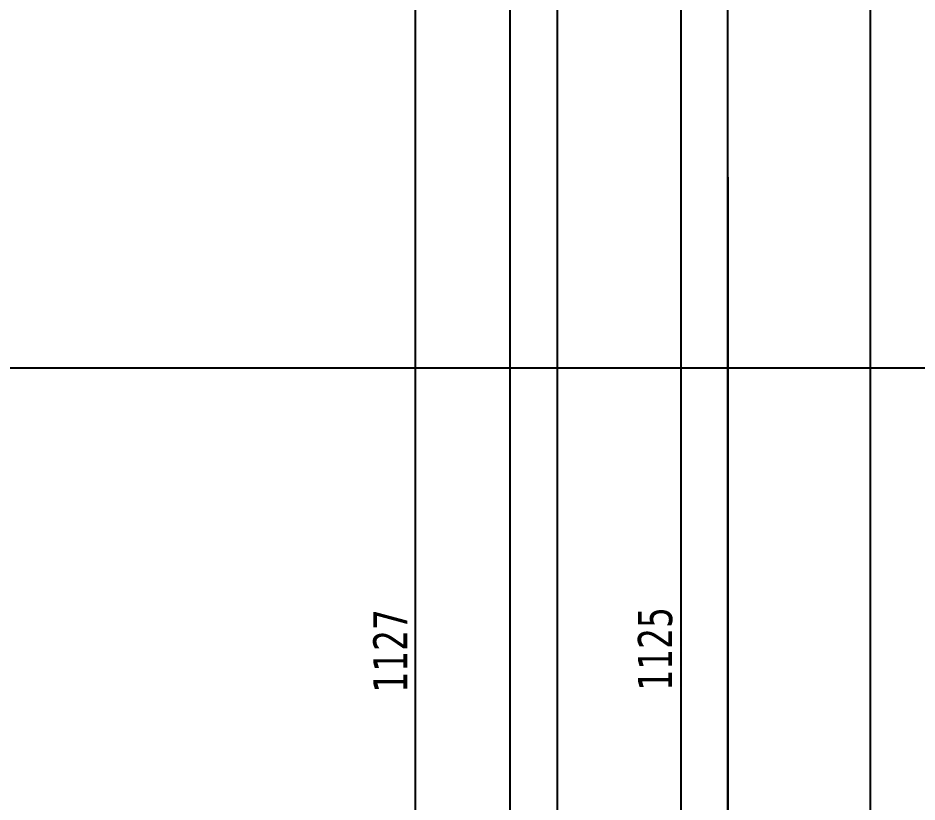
# Model space of a CAD drawing. Header units: millimetres. Extents: x 43168.9 to 43194.6, y -25545.1 to -25543.4.
# Drawn here: x 43169.317 to 43169.4118, y -25544.6797 to -25544.597 of the extents above; entities that cross this region are included whole.
import ezdxf

# ---------------------------------------------------------------- set-up
doc = ezdxf.new("R2010")
doc.units = ezdxf.units.MM
doc.header["$LTSCALE"] = 200
doc.linetypes.add('DASHDOT', pattern=[1, 0.5, -0.25, 0, -0.25])
doc.linetypes.add('DASHDOT2', pattern=[0.5, 0.25, -0.125, 0, -0.125])
for name, color, linetype in [('aks_sgh', 5, 'DASHDOT2'), ('kesitcizgisi_sgh', 22, 'Continuous'), ('olcuic_sgh', 183, 'Continuous')]:
    doc.layers.add(name, color=color, linetype=linetype)
doc.styles.add('dim', font='VERDANA.TTF', dxfattribs={"width": 0.7})

msp = doc.modelspace()

# ---------------------------------------------------------------- linework, layer by layer
at = {"linetype": 'DASHDOT'}
msp.add_line((43169.39188, -25544.613788), (43169.391879, -25544.826488), dxfattribs=at)
at = {"layer": 'aks_sgh'}
for p, q in [((43169.368879, -25543.740919), (43169.368879, -25544.789919)), ((43169.373879, -25543.740919), (43169.373879, -25544.789919)), ((43169.406879, -25543.740919), (43169.406879, -25544.789919)), ((43169.99088, -25544.633919), (43169.014878, -25544.633919))]:
    msp.add_line(p, q, dxfattribs=at)
at = {"layer": 'kesitcizgisi_sgh', "linetype": 'DASHDOT'}
msp.add_line((43169.391879, -25544.793788), (43169.391879, -25543.791316), dxfattribs=at)
at = {"layer": 'olcuic_sgh'}
for p, q in [((43169.358925, -25544.550669), (43169.358925, -25544.776519)), ((43169.386903, -25544.550669), (43169.386903, -25544.776118))]:
    msp.add_line(p, q, dxfattribs=at)

# ---------------------------------------------------------------- texts
at = {"layer": 'olcuic_sgh', "color": 2, "style": 'dim', "width": 0.7}
for s, p in [('1125', (43169.385991, -25544.667914)), ('1127', (43169.358088, -25544.668127))]:
    msp.add_text(s, height=0.0036, rotation=90, dxfattribs=at).set_placement(p)

doc.saveas('drawing.dxf')
